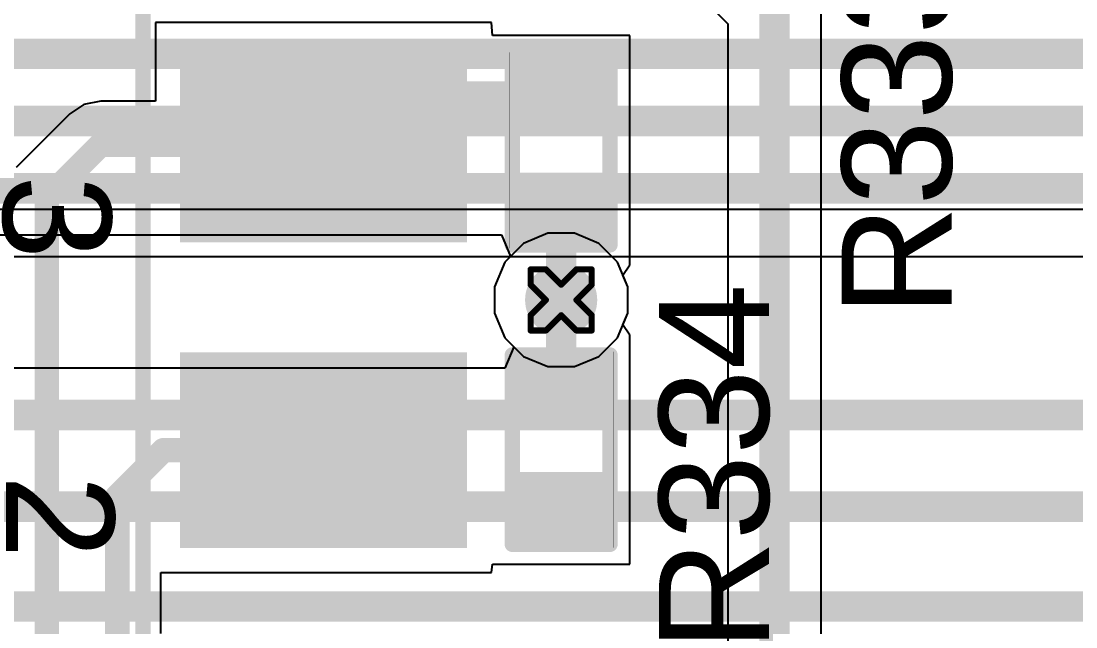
# Model space of a CAD drawing. Header units: inches. Extents: x -11 to 5379, y 0 to 5429.
# Drawn here: x 136.17 to 144.94, y 79.64 to 84.68 of the extents above; entities that cross this region are included whole.
import ezdxf

# ---------------------------------------------------------------- set-up
doc = ezdxf.new("R2010")
doc.units = ezdxf.units.IN
for name, color, linetype in [('Bottom Layer', 5, 'Continuous'), ('Drill Drawing', 1, 'Continuous'), ('GND', 16, 'Continuous'), ('PWR', 76, 'Continuous'), ('Top Layer', 1, 'Continuous'), ('Top Overlay', 2, 'Continuous'), ('Top Paste', 8, 'Continuous'), ('Top Solder', 216, 'Continuous'), ('Via Holes', 16, 'Continuous')]:
    doc.layers.add(name, color=color, linetype=linetype)
doc.styles.add('Arial', font='', dxfattribs={"height": 0.2})
doc.styles.get('Arial').set_extended_font_data('Arial')

# ---------------------------------------------------------------- blocks, each defined once
blk = doc.blocks.new('DSIC03LSGET_87')
at = {"layer": 'Top Layer'}
for points in [[(-5.642991, 0.762), (-3.356991, 0.762), (-3.356991, -0.762), (-5.642991, -0.762)], [(-5.642991, -1.778), (-3.356991, -1.778), (-3.356991, -3.302), (-5.642991, -3.302)]]:
    blk.add_hatch(color=1, dxfattribs=at).paths.add_polyline_path(points)
at = {"layer": 'Top Paste'}
for points in [[(-5.642991, 0.762), (-3.356991, 0.762), (-3.356991, -0.762), (-5.642991, -0.762)], [(-5.642991, -1.778), (-3.356991, -1.778), (-3.356991, -3.302), (-5.642991, -3.302)]]:
    blk.add_hatch(color=8, dxfattribs=at).paths.add_polyline_path(points)
at = {"layer": 'Top Solder'}
for points in [[(-5.693791, 0.8128), (-3.306191, 0.8128), (-3.306191, -0.8128), (-5.693791, -0.8128)], [(-5.693791, -1.7272), (-3.306191, -1.7272), (-3.306191, -3.3528), (-5.693791, -3.3528)]]:
    blk.add_hatch(color=216, dxfattribs=at).paths.add_polyline_path(points)
at = {"layer": 'Top Overlay'}
blk.add_lwpolyline([(-2.999994, 3.81, 0.127, 0.127, 0), (-2.999994, -3.81, 0.127, 0.127, 0)], format="xyseb", dxfattribs=at)
at = {"layer": 'Top Overlay', "style": 'Arial'}
for s, p in [('2', (-1.861391, 0.203205)), ('3', (-1.835991, -2.285995))]:
    blk.add_text(s, height=0.899998, rotation=90, dxfattribs=at).set_placement(p)
blk = doc.blocks.new('R___0402_92')
at = {"layer": 'Top Layer'}
for points in [[(-0.6985, -0.3175), (-0.6985, 0.3175), (-0.2413, 0.3175), (-0.2413, -0.3175)], [(0.2413, -0.3175), (0.2413, 0.3175), (0.6985, 0.3175), (0.6985, -0.3175)]]:
    blk.add_hatch(color=1, dxfattribs=at).paths.add_polyline_path(points)
at = {"layer": 'Top Paste'}
for points in [[(-0.6985, -0.3175), (-0.6985, 0.3175), (-0.2413, 0.3175), (-0.2413, -0.3175)], [(0.2413, -0.3175), (0.2413, 0.3175), (0.6985, 0.3175), (0.6985, -0.3175)]]:
    blk.add_hatch(color=8, dxfattribs=at).paths.add_polyline_path(points)
at = {"layer": 'Top Solder'}
for points in [[(-0.7535, -0.3725), (-0.7535, 0.3725), (-0.1863, 0.3725), (-0.1863, -0.3725)], [(0.1863, -0.3725), (0.1863, 0.3725), (0.7535, 0.3725), (0.7535, -0.3725)]]:
    blk.add_hatch(color=216, dxfattribs=at).paths.add_polyline_path(points)
at = {"layer": 'Top Overlay'}
for points in [[(-0.7874, 0.4064, 0.127, 0.127, 0), (-0.7874, -0.4064, 0.127, 0.127, 0)], [(-0.7874, 0.4064, 0.127, 0.127, 0), (0.7874, 0.4064, 0.127, 0.127, 0)], [(0.7874, 0.4064, 0.127, 0.127, 0), (0.7874, -0.4064, 0.127, 0.127, 0)], [(-0.7874, -0.4064, 0.127, 0.127, 0), (0.7874, -0.4064, 0.127, 0.127, 0)], [(-0.8128, -0.4318, 0.00323, 0.00323, 0), (0.8128, -0.4318, 0.00323, 0.00323, 0)]]:
    blk.add_lwpolyline(points, format="xyseb", dxfattribs=at)
for points in [[(-0.8191, 0.4064, 0.0635, 0.0635, 1), (-0.7556, 0.4064, 0.0635, 0.0635, 1)], [(-0.8191, 0.4064, 0.0635, 0.0635, 1), (-0.7556, 0.4064, 0.0635, 0.0635, 1)], [(0.7556, 0.4064, 0.0635, 0.0635, 1), (0.8191, 0.4064, 0.0635, 0.0635, 1)], [(0.7556, 0.4064, 0.0635, 0.0635, 1), (0.8191, 0.4064, 0.0635, 0.0635, 1)], [(-0.8191, -0.4064, 0.0635, 0.0635, 1), (-0.7556, -0.4064, 0.0635, 0.0635, 1)], [(-0.8191, -0.4064, 0.0635, 0.0635, 1), (-0.7556, -0.4064, 0.0635, 0.0635, 1)], [(0.7556, -0.4064, 0.0635, 0.0635, 1), (0.8191, -0.4064, 0.0635, 0.0635, 1)], [(0.7556, -0.4064, 0.0635, 0.0635, 1), (0.8191, -0.4064, 0.0635, 0.0635, 1)], [(-0.8136, -0.4318, 0.00161, 0.00161, 1), (-0.812, -0.4318, 0.00161, 0.00161, 1)], [(0.812, -0.4318, 0.00161, 0.00161, 1), (0.8136, -0.4318, 0.00161, 0.00161, 1)]]:
    blk.add_lwpolyline(points, format="xyseb", close=True, dxfattribs=at)
blk = doc.blocks.new('R___0402_93')
at = {"layer": 'Top Layer'}
for points in [[(-0.6985, -0.3175), (-0.6985, 0.3175), (-0.2413, 0.3175), (-0.2413, -0.3175)], [(0.2413, -0.3175), (0.2413, 0.3175), (0.6985, 0.3175), (0.6985, -0.3175)]]:
    blk.add_hatch(color=1, dxfattribs=at).paths.add_polyline_path(points)
at = {"layer": 'Top Paste'}
for points in [[(-0.6985, -0.3175), (-0.6985, 0.3175), (-0.2413, 0.3175), (-0.2413, -0.3175)], [(0.2413, -0.3175), (0.2413, 0.3175), (0.6985, 0.3175), (0.6985, -0.3175)]]:
    blk.add_hatch(color=8, dxfattribs=at).paths.add_polyline_path(points)
at = {"layer": 'Top Solder'}
for points in [[(-0.7535, -0.3725), (-0.7535, 0.3725), (-0.1863, 0.3725), (-0.1863, -0.3725)], [(0.1863, -0.3725), (0.1863, 0.3725), (0.7535, 0.3725), (0.7535, -0.3725)]]:
    blk.add_hatch(color=216, dxfattribs=at).paths.add_polyline_path(points)
at = {"layer": 'Top Overlay'}
for points in [[(-0.7874, -0.4064, 0.127, 0.127, 0), (-0.7874, 0.4064, 0.127, 0.127, 0)], [(0.7874, 0.4064, 0.127, 0.127, 0), (-0.7874, 0.4064, 0.127, 0.127, 0)], [(0.7874, -0.4064, 0.127, 0.127, 0), (0.7874, 0.4064, 0.127, 0.127, 0)], [(0.7874, -0.4064, 0.127, 0.127, 0), (-0.7874, -0.4064, 0.127, 0.127, 0)], [(0.8128, -0.4318, 0.00323, 0.00323, 0), (-0.8128, -0.4318, 0.00323, 0.00323, 0)]]:
    blk.add_lwpolyline(points, format="xyseb", dxfattribs=at)
for points in [[(-0.8191, 0.4064, 0.0635, 0.0635, 1), (-0.7556, 0.4064, 0.0635, 0.0635, 1)], [(-0.8191, 0.4064, 0.0635, 0.0635, 1), (-0.7556, 0.4064, 0.0635, 0.0635, 1)], [(0.7556, 0.4064, 0.0635, 0.0635, 1), (0.8191, 0.4064, 0.0635, 0.0635, 1)], [(0.7556, 0.4064, 0.0635, 0.0635, 1), (0.8191, 0.4064, 0.0635, 0.0635, 1)], [(-0.8191, -0.4064, 0.0635, 0.0635, 1), (-0.7556, -0.4064, 0.0635, 0.0635, 1)], [(-0.8191, -0.4064, 0.0635, 0.0635, 1), (-0.7556, -0.4064, 0.0635, 0.0635, 1)], [(0.7556, -0.4064, 0.0635, 0.0635, 1), (0.8191, -0.4064, 0.0635, 0.0635, 1)], [(0.7556, -0.4064, 0.0635, 0.0635, 1), (0.8191, -0.4064, 0.0635, 0.0635, 1)], [(-0.8136, -0.4318, 0.00161, 0.00161, 1), (-0.812, -0.4318, 0.00161, 0.00161, 1)], [(0.812, -0.4318, 0.00161, 0.00161, 1), (0.8136, -0.4318, 0.00161, 0.00161, 1)]]:
    blk.add_lwpolyline(points, format="xyseb", close=True, dxfattribs=at)

msp = doc.modelspace()

# ---------------------------------------------------------------- hatches: boundary and pattern name
at = {"layer": 'Bottom Layer'}
h = msp.add_hatch(color=5, dxfattribs=at)
edge = h.paths.add_edge_path()
edge.add_arc((140.6566, 82.3582), 0.3, 0, 360)
at = {"layer": 'GND'}
h = msp.add_hatch(color=16, dxfattribs=at)
edge = h.paths.add_edge_path()
edge.add_arc((140.6566, 82.3582), 0.3, 0, 360)
at = {"layer": 'PWR'}
h = msp.add_hatch(color=76, dxfattribs=at)
edge = h.paths.add_edge_path()
edge.add_arc((140.6566, 82.3582), 0.3, 0, 360)
at = {"layer": 'Top Layer'}
h = msp.add_hatch(color=1, dxfattribs=at)
edge = h.paths.add_edge_path()
edge.add_arc((140.6566, 82.3582), 0.3, 0, 360)
at = {"layer": 'Via Holes'}
h = msp.add_hatch(color=7, dxfattribs=at)
edge = h.paths.add_edge_path()
edge.add_arc((140.6566, 82.3582), 0.15, 0, 360)

# ---------------------------------------------------------------- linework, layer by layer
at = {"layer": 'Bottom Layer'}
for p, q in [((130.1932, 82.8981), (140.1616, 82.8981)), ((140.1616, 82.8981), (140.2353, 82.7203)), ((140.2353, 82.7203), (140.1869, 82.672)), ((140.1869, 82.672), (140.1026, 82.4684)), ((140.1026, 82.4684), (140.1026, 82.248)), ((140.1026, 82.248), (140.1869, 82.0444)), ((140.1869, 82.0444), (140.2627, 81.9686)), ((140.2627, 81.9686), (140.189, 81.7908)), ((140.189, 81.7908), (135.904, 81.7908))]:
    msp.add_line(p, q, dxfattribs=at)
for points in [[(128.9656, 84.4042, 0.254, 0.254, 0), (178.7178, 84.4042, 0.254, 0.254, 0)], [(129.4989, 83.8454, 0.254, 0.254, 0), (178.4864, 83.8454, 0.254, 0.254, 0)], [(130.0323, 83.2866, 0.254, 0.254, 0), (177.0866, 83.2866, 0.254, 0.254, 0)], [(135.509, 81.4023, 0.254, 0.254, 0), (145.3311, 81.4023, 0.254, 0.254, 0)], [(134.4573, 80.6403, 0.254, 0.254, 0), (145.4032, 80.6403, 0.254, 0.254, 0)], [(121.8368, 79.8095, 0.254, 0.254, 0), (145.3753, 79.8095, 0.254, 0.254, 0)]]:
    msp.add_lwpolyline(points, format="xyseb", dxfattribs=at)
at = {"layer": 'Drill Drawing'}
for points in [[(140.4026, 82.4852, 0.0508, 0.0508, 0), (140.4026, 82.6122, 0.0508, 0.0508, 0)], [(140.4026, 82.6122, 0.0508, 0.0508, 0), (140.5296, 82.6122, 0.0508, 0.0508, 0)], [(140.5296, 82.6122, 0.0508, 0.0508, 0), (140.6566, 82.4852, 0.0508, 0.0508, 0)], [(140.6566, 82.4852, 0.0508, 0.0508, 0), (140.7836, 82.6122, 0.0508, 0.0508, 0)], [(140.7836, 82.6122, 0.0508, 0.0508, 0), (140.9106, 82.6122, 0.0508, 0.0508, 0)], [(140.9106, 82.4852, 0.0508, 0.0508, 0), (140.9106, 82.6122, 0.0508, 0.0508, 0)], [(140.4026, 82.4852, 0.0508, 0.0508, 0), (140.5296, 82.3582, 0.0508, 0.0508, 0)], [(140.7836, 82.3582, 0.0508, 0.0508, 0), (140.9106, 82.4852, 0.0508, 0.0508, 0)], [(140.4026, 82.2312, 0.0508, 0.0508, 0), (140.5296, 82.3582, 0.0508, 0.0508, 0)], [(140.7836, 82.3582, 0.0508, 0.0508, 0), (140.9106, 82.2312, 0.0508, 0.0508, 0)], [(140.4026, 82.1042, 0.0508, 0.0508, 0), (140.4026, 82.2312, 0.0508, 0.0508, 0)], [(140.5296, 82.1042, 0.0508, 0.0508, 0), (140.6566, 82.2312, 0.0508, 0.0508, 0)], [(140.6566, 82.2312, 0.0508, 0.0508, 0), (140.7836, 82.1042, 0.0508, 0.0508, 0)], [(140.9106, 82.1042, 0.0508, 0.0508, 0), (140.9106, 82.2312, 0.0508, 0.0508, 0)], [(140.4026, 82.1042, 0.0508, 0.0508, 0), (140.5296, 82.1042, 0.0508, 0.0508, 0)], [(140.7836, 82.1042, 0.0508, 0.0508, 0), (140.9106, 82.1042, 0.0508, 0.0508, 0)]]:
    msp.add_lwpolyline(points, format="xyseb", dxfattribs=at)
for points in [[(140.3899, 82.6122, 0.0254, 0.0254, 1), (140.4153, 82.6122, 0.0254, 0.0254, 1)], [(140.3899, 82.6122, 0.0254, 0.0254, 1), (140.4153, 82.6122, 0.0254, 0.0254, 1)], [(140.5169, 82.6122, 0.0254, 0.0254, 1), (140.5423, 82.6122, 0.0254, 0.0254, 1)], [(140.5169, 82.6122, 0.0254, 0.0254, 1), (140.5423, 82.6122, 0.0254, 0.0254, 1)], [(140.7709, 82.6122, 0.0254, 0.0254, 1), (140.7963, 82.6122, 0.0254, 0.0254, 1)], [(140.7709, 82.6122, 0.0254, 0.0254, 1), (140.7963, 82.6122, 0.0254, 0.0254, 1)], [(140.8979, 82.6122, 0.0254, 0.0254, 1), (140.9233, 82.6122, 0.0254, 0.0254, 1)], [(140.8979, 82.6122, 0.0254, 0.0254, 1), (140.9233, 82.6122, 0.0254, 0.0254, 1)], [(140.3899, 82.4852, 0.0254, 0.0254, 1), (140.4153, 82.4852, 0.0254, 0.0254, 1)], [(140.3899, 82.4852, 0.0254, 0.0254, 1), (140.4153, 82.4852, 0.0254, 0.0254, 1)], [(140.6439, 82.4852, 0.0254, 0.0254, 1), (140.6693, 82.4852, 0.0254, 0.0254, 1)], [(140.6439, 82.4852, 0.0254, 0.0254, 1), (140.6693, 82.4852, 0.0254, 0.0254, 1)], [(140.8979, 82.4852, 0.0254, 0.0254, 1), (140.9233, 82.4852, 0.0254, 0.0254, 1)], [(140.8979, 82.4852, 0.0254, 0.0254, 1), (140.9233, 82.4852, 0.0254, 0.0254, 1)], [(140.5169, 82.3582, 0.0254, 0.0254, 1), (140.5423, 82.3582, 0.0254, 0.0254, 1)], [(140.5169, 82.3582, 0.0254, 0.0254, 1), (140.5423, 82.3582, 0.0254, 0.0254, 1)], [(140.7709, 82.3582, 0.0254, 0.0254, 1), (140.7963, 82.3582, 0.0254, 0.0254, 1)], [(140.7709, 82.3582, 0.0254, 0.0254, 1), (140.7963, 82.3582, 0.0254, 0.0254, 1)], [(140.3899, 82.2312, 0.0254, 0.0254, 1), (140.4153, 82.2312, 0.0254, 0.0254, 1)], [(140.3899, 82.2312, 0.0254, 0.0254, 1), (140.4153, 82.2312, 0.0254, 0.0254, 1)], [(140.6439, 82.2312, 0.0254, 0.0254, 1), (140.6693, 82.2312, 0.0254, 0.0254, 1)], [(140.6439, 82.2312, 0.0254, 0.0254, 1), (140.6693, 82.2312, 0.0254, 0.0254, 1)], [(140.8979, 82.2312, 0.0254, 0.0254, 1), (140.9233, 82.2312, 0.0254, 0.0254, 1)], [(140.8979, 82.2312, 0.0254, 0.0254, 1), (140.9233, 82.2312, 0.0254, 0.0254, 1)], [(140.3899, 82.1042, 0.0254, 0.0254, 1), (140.4153, 82.1042, 0.0254, 0.0254, 1)], [(140.3899, 82.1042, 0.0254, 0.0254, 1), (140.4153, 82.1042, 0.0254, 0.0254, 1)], [(140.5169, 82.1042, 0.0254, 0.0254, 1), (140.5423, 82.1042, 0.0254, 0.0254, 1)], [(140.5169, 82.1042, 0.0254, 0.0254, 1), (140.5423, 82.1042, 0.0254, 0.0254, 1)], [(140.7709, 82.1042, 0.0254, 0.0254, 1), (140.7963, 82.1042, 0.0254, 0.0254, 1)], [(140.7709, 82.1042, 0.0254, 0.0254, 1), (140.7963, 82.1042, 0.0254, 0.0254, 1)], [(140.8979, 82.1042, 0.0254, 0.0254, 1), (140.9233, 82.1042, 0.0254, 0.0254, 1)], [(140.8979, 82.1042, 0.0254, 0.0254, 1), (140.9233, 82.1042, 0.0254, 0.0254, 1)]]:
    msp.add_lwpolyline(points, format="xyseb", close=True, dxfattribs=at)
at = {"layer": 'GND'}
for p, q in [((140.5464, 82.9122), (140.3428, 82.8278)), ((140.7668, 82.9122), (140.5464, 82.9122)), ((140.9704, 82.8278), (140.7668, 82.9122)), ((140.3428, 82.8278), (140.1869, 82.672)), ((141.1262, 82.672), (140.9704, 82.8278)), ((140.1869, 82.672), (140.1026, 82.4684)), ((141.2106, 82.4684), (141.1262, 82.672)), ((140.1026, 82.4684), (140.1026, 82.248)), ((141.2106, 82.248), (141.2106, 82.4684)), ((140.1026, 82.248), (140.1869, 82.0444)), ((141.1262, 82.0444), (141.2106, 82.248)), ((140.1869, 82.0444), (140.3428, 81.8885)), ((140.9704, 81.8885), (141.1262, 82.0444)), ((140.3428, 81.8885), (140.5464, 81.8042)), ((140.7668, 81.8042), (140.9704, 81.8885)), ((140.5464, 81.8042), (140.7668, 81.8042))]:
    msp.add_line(p, q, dxfattribs=at)
at = {"layer": 'PWR'}
for p, q in [((188.1322, 83.1088), (96.8039, 83.1088)), ((96.947, 82.7203), (186.5141, 82.7203))]:
    msp.add_line(p, q, dxfattribs=at)
at = {"layer": 'Top Layer'}
for p, q in [((141.2286, 85.4672), (142.0419, 84.6538)), ((142.8189, 79.4317), (142.8189, 84.8148)), ((140.0766, 84.6649), (137.2826, 84.6649)), ((137.2826, 84.6649), (137.2826, 84.0115)), ((140.0851, 84.5553), (140.0766, 84.6649)), ((142.0419, 84.6538), (142.0419, 79.5131)), ((141.2281, 84.5553), (140.0851, 84.5553)), ((141.2281, 83.5901), (141.2281, 84.5553)), ((136.6887, 83.9839), (136.5711, 83.9053)), ((136.8274, 84.0115), (136.6887, 83.9839)), ((137.2826, 84.0115), (136.8274, 84.0115)), ((136.5711, 83.9053), (136.1239, 83.4582)), ((136.5711, 83.9053), (136.5711, 83.9053)), ((141.2281, 82.6503), (141.2281, 83.5901)), ((141.1708, 82.5645), (141.2281, 82.6503)), ((141.2281, 82.6503), (141.2281, 82.6503)), ((141.2106, 82.4684), (141.1708, 82.5645)), ((141.2106, 82.248), (141.2106, 82.4684)), ((141.1708, 82.1519), (141.2106, 82.248)), ((141.2281, 82.0661), (141.1708, 82.1519)), ((141.2281, 81.1009), (141.2281, 82.0661)), ((141.2281, 82.0661), (141.2281, 82.0661)), ((141.2281, 80.1611), (141.2281, 81.1009)), ((137.3282, 79.5849), (137.3282, 80.0929)), ((137.3282, 80.0929), (140.0766, 80.0929)), ((140.0766, 80.0929), (140.0851, 80.1611)), ((140.0851, 80.1611), (141.2281, 80.1611))]:
    msp.add_line(p, q, dxfattribs=at)
for points in [[(142.4304, 75.2856, 0.254, 0.254, 0), (142.4304, 84.8148, 0.254, 0.254, 0)], [(138.6796, 83.6489, 0.2032, 0.2032, 0), (139.1033, 84.0727, 0.2032, 0.2032, 0)], [(139.1033, 84.0727, 0.2032, 0.2032, 0), (140.6566, 84.0727, 0.2032, 0.2032, 0)], [(136.3803, 83.2018, 0.2032, 0.2032, 0), (136.8274, 83.6489, 0.2032, 0.2032, 0)], [(136.8274, 83.6489, 0.2032, 0.2032, 0), (138.6796, 83.6489, 0.2032, 0.2032, 0)], [(136.3803, 77.616, 0.2032, 0.2032, 0), (136.3803, 83.2018, 0.2032, 0.2032, 0)], [(140.6566, 81.5835, 0.254, 0.254, 0), (140.6566, 83.1329, 0.254, 0.254, 0)], [(136.9656, 80.725, 0.2032, 0.2032, 0), (137.3496, 81.1089, 0.2032, 0.2032, 0)], [(137.3496, 81.1089, 0.2032, 0.2032, 0), (138.6796, 81.1089, 0.2032, 0.2032, 0)], [(138.6796, 81.1089, 0.2032, 0.2032, 0), (139.1448, 80.6437, 0.2032, 0.2032, 0)], [(136.9656, 77.8724, 0.2032, 0.2032, 0), (136.9656, 80.725, 0.2032, 0.2032, 0)], [(139.1448, 80.6437, 0.2032, 0.2032, 0), (140.6566, 80.6437, 0.2032, 0.2032, 0)]]:
    msp.add_lwpolyline(points, format="xyseb", dxfattribs=at)
for points in [[(139.0525, 84.0727, 0.1016, 0.1016, 1), (139.1541, 84.0727, 0.1016, 0.1016, 1)], [(139.0525, 84.0727, 0.1016, 0.1016, 1), (139.1541, 84.0727, 0.1016, 0.1016, 1)], [(140.6058, 84.0727, 0.1016, 0.1016, 1), (140.7074, 84.0727, 0.1016, 0.1016, 1)], [(136.7766, 83.6489, 0.1016, 0.1016, 1), (136.8782, 83.6489, 0.1016, 0.1016, 1)], [(136.7766, 83.6489, 0.1016, 0.1016, 1), (136.8782, 83.6489, 0.1016, 0.1016, 1)], [(138.6288, 83.6489, 0.1016, 0.1016, 1), (138.7304, 83.6489, 0.1016, 0.1016, 1)], [(138.6288, 83.6489, 0.1016, 0.1016, 1), (138.7304, 83.6489, 0.1016, 0.1016, 1)], [(136.3295, 83.2018, 0.1016, 0.1016, 1), (136.4311, 83.2018, 0.1016, 0.1016, 1)], [(136.3295, 83.2018, 0.1016, 0.1016, 1), (136.4311, 83.2018, 0.1016, 0.1016, 1)], [(140.5931, 83.1329, 0.127, 0.127, 1), (140.7201, 83.1329, 0.127, 0.127, 1)], [(140.5931, 81.5835, 0.127, 0.127, 1), (140.7201, 81.5835, 0.127, 0.127, 1)], [(137.2988, 81.1089, 0.1016, 0.1016, 1), (137.4004, 81.1089, 0.1016, 0.1016, 1)], [(137.2988, 81.1089, 0.1016, 0.1016, 1), (137.4004, 81.1089, 0.1016, 0.1016, 1)], [(138.6288, 81.1089, 0.1016, 0.1016, 1), (138.7304, 81.1089, 0.1016, 0.1016, 1)], [(138.6288, 81.1089, 0.1016, 0.1016, 1), (138.7304, 81.1089, 0.1016, 0.1016, 1)], [(136.9148, 80.725, 0.1016, 0.1016, 1), (137.0164, 80.725, 0.1016, 0.1016, 1)], [(136.9148, 80.725, 0.1016, 0.1016, 1), (137.0164, 80.725, 0.1016, 0.1016, 1)], [(139.094, 80.6437, 0.1016, 0.1016, 1), (139.1956, 80.6437, 0.1016, 0.1016, 1)], [(139.094, 80.6437, 0.1016, 0.1016, 1), (139.1956, 80.6437, 0.1016, 0.1016, 1)], [(140.6058, 80.6437, 0.1016, 0.1016, 1), (140.7074, 80.6437, 0.1016, 0.1016, 1)]]:
    msp.add_lwpolyline(points, format="xyseb", close=True, dxfattribs=at)

# ---------------------------------------------------------------- block references
for name, p, rotation in [('DSIC03LSGET_87', (134.1796, 81.1089), 180), ('R___0402_93', (140.6566, 83.6028), 270), ('R___0402_92', (140.6566, 81.1136), 90)]:
    msp.add_blockref(name, p, dxfattribs=dict(rotation=rotation))

# ---------------------------------------------------------------- texts
at = {"layer": 'Top Overlay', "style": 'Arial'}
for s, p in [('R333', (143.9034, 82.2203)), ('R334', (142.3836, 79.4377))]:
    msp.add_text(s, height=0.9144, rotation=90, dxfattribs=at).set_placement(p)

doc.saveas('drawing.dxf')
